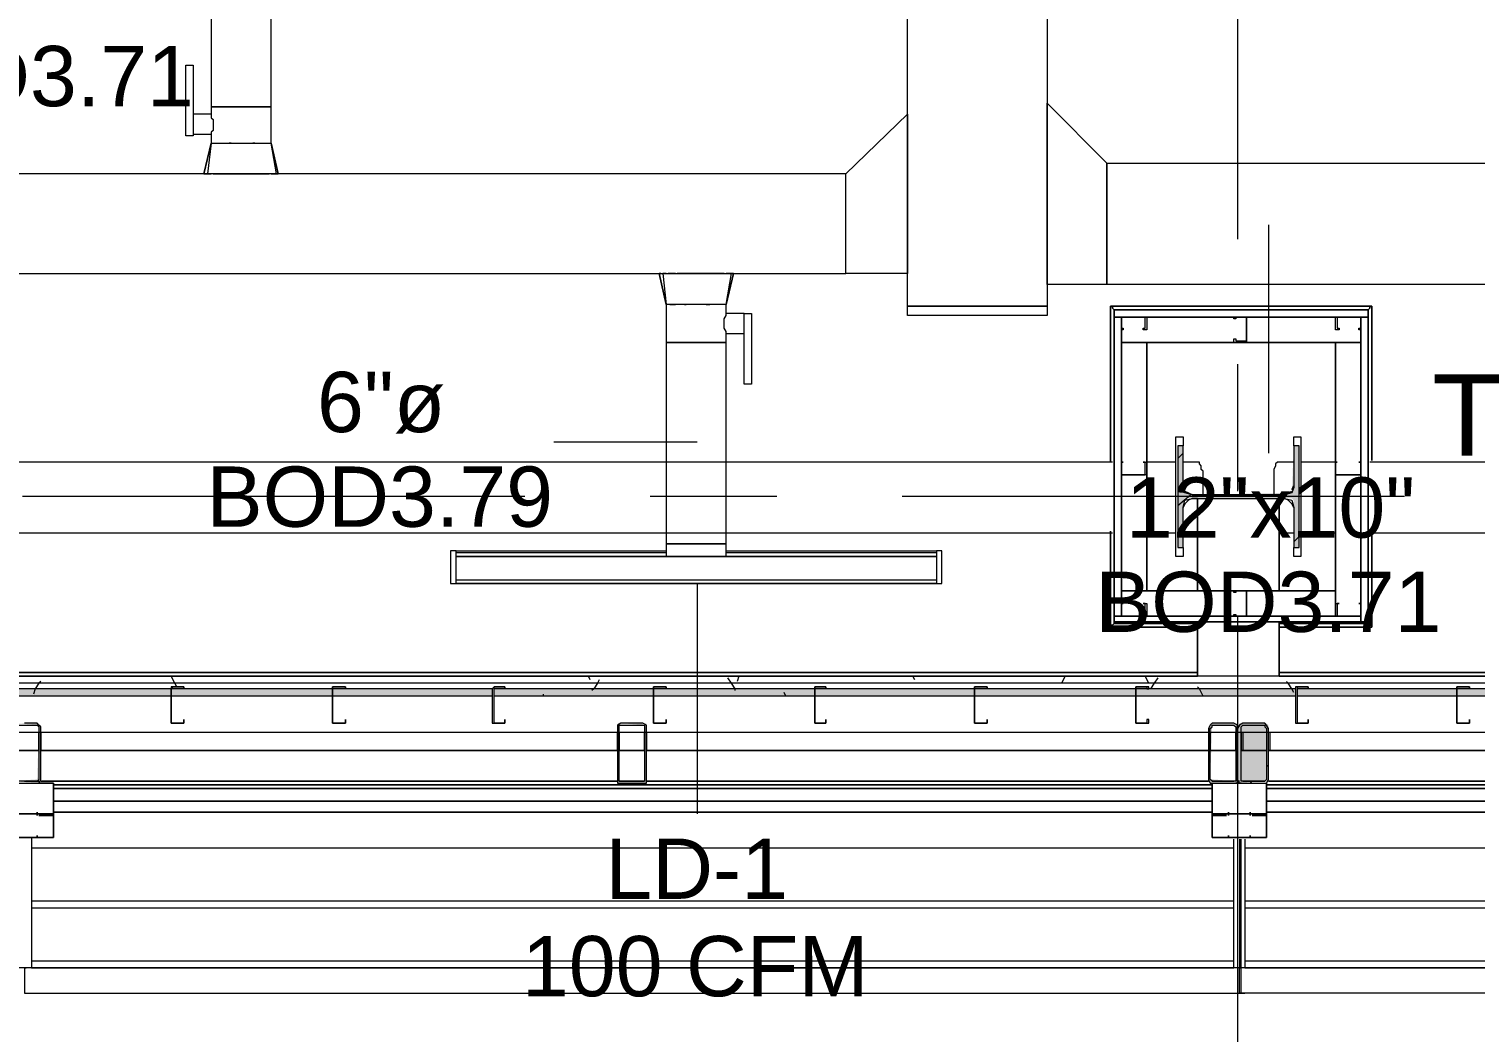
# Model space of a CAD drawing. Header units: metres. Extents: x 29 to 268, y -7 to 151.
# Drawn here: x 80.451 to 84.106, y 9.655 to 12.192 of the extents above; entities that cross this region are included whole.
import ezdxf

# ---------------------------------------------------------------- set-up
doc = ezdxf.new("R2010")
doc.units = ezdxf.units.M
doc.layers.add('HVAC - Ductos', color=5, linetype='Continuous', lineweight=50)
doc.layers.add('PDF2_Geometry', color=7, linetype='Continuous', true_color=0xaaaaaa)
doc.layers.add('PDF2_Solid Fills', color=7, linetype='Continuous', true_color=0xffffff)
doc.layers.add('PDF2_Text', color=7, linetype='Continuous')
doc.styles.add('PDF Helvetica', font='')
doc.styles.get('PDF Helvetica').set_extended_font_data('Helvetica')

msp = doc.modelspace()

# ---------------------------------------------------------------- hatches: boundary and pattern name
at = {"layer": 'PDF2_Solid Fills', "lineweight": 0, "transparency": 33554559}
for points in [[(83.3681, 11.0323), (83.3681, 11.1377), (83.3544, 11.1377), (83.3544, 10.881), (83.3681, 10.881), (83.3681, 10.9865), (83.3727, 11.0047), (83.6431, 11.0047), (83.6477, 11.0002), (83.6477, 10.881), (83.6615, 10.881), (83.6615, 11.1377), (83.6477, 11.1377), (83.6431, 11.0231), (83.6248, 11.0185), (83.3911, 11.0139), (83.3911, 11.0185), (83.3727, 11.0185), (83.3727, 11.0323)], [(83.4369, 10.2852), (83.5057, 10.2852), (83.5057, 10.4364), (83.4369, 10.4364), (83.4323, 10.4273), (83.4323, 10.2944), (83.4369, 10.2989), (83.4415, 10.4319), (83.5011, 10.4319), (83.5011, 10.2898), (83.4415, 10.2944), (83.4369, 10.2944)], [(83.5836, 10.4319), (83.579, 10.4364), (83.5103, 10.4364), (83.5057, 10.4273), (83.5057, 10.2944), (83.5103, 10.2944), (83.5103, 10.2852), (83.579, 10.2898)]]:
    msp.add_hatch(color=256, dxfattribs=at).paths.add_polyline_path(points)
h = msp.add_hatch(color=256, dxfattribs=at)
h.paths.add_polyline_path([(48.7362, 10.5052), (48.7362, 10.5235), (46.7241, 10.5235), (46.7241, 10.5052)])
h.paths.add_polyline_path([(93.204, 10.5052), (93.204, 10.5235), (91.3708, 10.5235), (91.3708, 10.5052)])
h.paths.add_polyline_path([(91.3662, 10.5052), (91.3662, 10.5235), (89.3403, 10.5235), (89.3403, 10.5052)])
h.paths.add_polyline_path([(89.3357, 10.5052), (89.3357, 10.5235), (88.529, 10.5235), (88.529, 10.5052)])
h.paths.add_polyline_path([(88.5245, 10.5052), (88.5245, 10.5235), (86.4986, 10.5235), (86.4986, 10.5052)])
h.paths.add_polyline_path([(86.494, 10.5052), (86.494, 10.5235), (84.4682, 10.5235), (84.4682, 10.5052)])
h.paths.add_polyline_path([(84.4636, 10.5052), (84.4636, 10.5235), (83.6569, 10.5235), (83.6569, 10.5052)])
h.paths.add_polyline_path([(83.6523, 10.5052), (83.6523, 10.5235), (81.6265, 10.5235), (81.6265, 10.5052)])
h.paths.add_polyline_path([(81.6219, 10.5052), (81.6219, 10.5235), (78.7847, 10.5235), (78.7847, 10.5052)])
h.paths.add_polyline_path([(78.7802, 10.5052), (78.7802, 10.5235), (76.7543, 10.5235), (76.7543, 10.5052)])
h.paths.add_polyline_path([(76.7497, 10.5052), (76.7497, 10.5235), (73.9126, 10.5235), (73.9126, 10.5052)])
h.paths.add_polyline_path([(73.9081, 10.5052), (73.9081, 10.5235), (71.8822, 10.5235), (71.8822, 10.5052)])
h.paths.add_polyline_path([(71.8776, 10.5052), (71.8776, 10.5235), (71.071, 10.5235), (71.071, 10.5052)])
h.paths.add_polyline_path([(71.0664, 10.5052), (71.0664, 10.5235), (69.0405, 10.5235), (69.0405, 10.5052)])
h.paths.add_polyline_path([(69.036, 10.5052), (69.036, 10.5235), (67.01, 10.5235), (67.01, 10.5052)])
h.paths.add_polyline_path([(67.0055, 10.5052), (67.0055, 10.5235), (66.1988, 10.5235), (66.1988, 10.5052)])
h.paths.add_polyline_path([(66.1942, 10.5052), (66.1942, 10.5235), (64.1684, 10.5235), (64.1684, 10.5052)])
h.paths.add_polyline_path([(64.1638, 10.5052), (64.1638, 10.5235), (62.1379, 10.5235), (62.1379, 10.5052)])
h.paths.add_polyline_path([(62.1334, 10.5052), (62.1334, 10.5235), (61.3267, 10.5235), (61.3267, 10.5052)])
h.paths.add_polyline_path([(61.3221, 10.5052), (61.3221, 10.5235), (59.2963, 10.5235), (59.2963, 10.5052)])
h.paths.add_polyline_path([(59.2917, 10.5052), (59.2917, 10.5235), (56.4546, 10.5235), (56.4546, 10.5052)])
h.paths.add_polyline_path([(56.45, 10.5052), (56.45, 10.5235), (54.4242, 10.5235), (54.4242, 10.5052)])
h.paths.add_polyline_path([(54.4196, 10.5052), (54.4196, 10.5235), (51.5824, 10.5235), (51.5824, 10.5052)])
h.paths.add_polyline_path([(51.5778, 10.5052), (51.5778, 10.5235), (49.552, 10.5235), (49.552, 10.5052)])
h.paths.add_polyline_path([(49.5474, 10.5052), (49.5474, 10.5235), (48.7408, 10.5235), (48.7408, 10.5052)])
h = msp.add_hatch(color=256, dxfattribs=at)
h.paths.add_polyline_path([(80.4761, 10.4319), (80.4761, 10.4364), (80.4119, 10.4364)])
h.paths.add_polyline_path([(80.4761, 10.2898), (80.4806, 10.4259), (80.4806, 10.4273), (80.4761, 10.4273), (80.4715, 10.2944), (80.4073, 10.2898), (80.4761, 10.2852)])
h.paths.add_polyline_path([(80.4073, 10.4273), (80.4027, 10.4273), (80.4027, 10.2944)])
h = msp.add_hatch(color=256, dxfattribs=at)
h.paths.add_polyline_path([(82.0069, 10.4364), (82.0115, 10.4319), (82.0115, 10.4364)])
h.paths.add_polyline_path([(81.9427, 10.4273), (81.9381, 10.4273), (81.9381, 10.2852), (82.0115, 10.2852), (82.0115, 10.4273), (82.0069, 10.4273), (82.0069, 10.2898), (81.9427, 10.2898)])
h.paths.add_polyline_path([(81.9427, 10.4319), (81.9427, 10.4364), (81.9381, 10.4364)])
h.paths.add_polyline_path([(82.0023, 10.4319), (82.0023, 10.4364), (81.9473, 10.4364)])

# ---------------------------------------------------------------- linework, layer by layer
at = {"layer": 'HVAC - Ductos', "lineweight": 0}
for points in [[(80.9115, 13.1452), (80.9115, 11.9948), (80.9115, 11.9765), (80.8656, 11.9765), (80.8656, 11.9719), (80.8656, 11.9673), (80.8656, 11.9627), (80.8656, 11.9581), (80.8656, 11.9489), (80.8656, 11.9444), (80.8656, 11.9352), (80.8656, 11.9306), (80.8656, 11.9261), (80.9115, 11.9261), (80.9115, 11.9031), (80.9023, 11.8252)], [(80.8977, 11.8252), (80.8931, 11.8252), (80.9115, 11.9031), (80.9161, 11.9031), (80.9207, 11.9031), (80.9344, 11.9031), (80.9481, 11.9031), (80.9665, 11.9031), (80.9894, 11.9031), (81.0077, 11.9031), (81.0261, 11.9031), (81.0398, 11.9031), (81.0535, 11.9031), (81.0581, 11.9031), (81.0627, 11.9031), (81.0627, 11.9948), (81.0535, 11.9948), (81.0398, 11.9948), (81.0261, 11.9948), (81.0077, 11.9948), (80.9894, 11.9948), (80.9665, 11.9948), (80.9481, 11.9948), (80.9344, 11.9948), (80.9207, 11.9948), (80.9161, 11.9948), (80.9115, 11.9948), (80.9161, 11.9948), (80.9207, 11.9948), (80.9344, 11.9948), (80.9481, 11.9948), (80.9665, 11.9948), (80.9894, 11.9948), (81.0077, 11.9948), (81.0261, 11.9948), (81.0398, 11.9948), (81.0535, 11.9948), (81.0627, 11.9948), (81.0627, 13.1452)], [(80.9115, 11.9765), (80.9115, 11.9719), (80.9115, 11.9673), (80.9161, 11.9627), (80.9161, 11.9535), (80.9161, 11.9444), (80.9161, 11.9352), (80.9115, 11.9306), (80.9115, 11.9261)], [(80.9115, 11.9031), (80.8931, 11.8252), (80.8977, 11.8252), (80.9023, 11.8252), (80.9115, 11.8252)], [(80.9161, 11.9031), (80.9161, 11.9031)], [(80.9344, 11.9031), (80.9344, 11.9031)], [(80.9527, 11.9031), (80.9573, 11.9031), (80.9619, 11.9031), (80.9573, 11.9031)], [(80.9848, 11.9031), (80.9894, 11.9031)], [(81.0398, 11.9031), (81.0398, 11.9031)], [(81.0535, 11.9031), (81.0581, 11.9031)], [(81.0811, 11.8252), (81.0627, 11.9031), (81.0811, 11.8252)], [(81.0627, 11.9031), (81.0627, 11.9031)], [(81.0765, 11.8252), (81.0627, 11.9031)], [(80.9161, 11.8252), (80.9344, 11.8252), (80.9389, 11.8252), (80.9435, 11.8252), (80.9527, 11.8252), (80.9665, 11.8252), (80.9711, 11.8252), (80.9757, 11.8252), (80.9985, 11.8252), (81.0031, 11.8252), (81.0077, 11.8252), (81.0215, 11.8252), (81.0307, 11.8252), (81.0353, 11.8252), (81.0398, 11.8252), (81.0581, 11.8252)], [(81.0627, 11.8252), (81.0719, 11.8252), (81.0765, 11.8252), (81.0811, 11.8252)], [(81.0811, 11.8252), (81.0811, 11.8252)], [(81.0811, 11.8252), (81.0811, 11.8252)], [(83.5836, 11.6969), (83.5836, 11.1194)], [(82.0481, 11.5731), (82.0435, 11.5731)], [(82.0435, 11.5731), (82.0619, 11.4952), (82.0435, 11.5731)], [(82.0435, 11.5731), (82.0435, 11.5731)], [(82.0619, 11.5731), (82.0527, 11.5731), (82.0619, 11.4952)], [(82.0573, 11.5731), (82.0573, 11.5731)], [(82.2315, 11.5731), (82.2131, 11.4952), (82.2085, 11.4952), (82.204, 11.4952), (82.1903, 11.4952), (82.1765, 11.4952), (82.1581, 11.4952), (82.1398, 11.4952), (82.1169, 11.4952), (82.0985, 11.4952), (82.0848, 11.4952), (82.0711, 11.4952), (82.0665, 11.4952), (82.0619, 11.4952), (82.0619, 11.3989), (82.0619, 10.8902), (82.0665, 10.8902), (82.0711, 10.8902), (82.0848, 10.8902), (82.0985, 10.8902), (82.1169, 10.8902), (82.1398, 10.8902), (82.1581, 10.8902), (82.1765, 10.8902), (82.1903, 10.8902), (82.204, 10.8902), (82.2085, 10.8902), (82.2131, 10.8902), (82.2131, 11.3989), (82.204, 11.3989), (82.1903, 11.3989), (82.1765, 11.3989), (82.1581, 11.3989), (82.1398, 11.3989), (82.1169, 11.3989), (82.0985, 11.3989), (82.0848, 11.3989), (82.0711, 11.3989), (82.0665, 11.3989), (82.0619, 11.3989), (82.0665, 11.3989), (82.0711, 11.3989), (82.0848, 11.3989), (82.0985, 11.3989), (82.1169, 11.3989), (82.1398, 11.3989), (82.1581, 11.3989), (82.1765, 11.3989), (82.1903, 11.3989), (82.204, 11.3989), (82.2131, 11.3989), (82.2131, 11.4219), (82.259, 11.4219), (82.259, 11.4265), (82.259, 11.431), (82.259, 11.4356), (82.259, 11.4402), (82.259, 11.4448), (82.259, 11.4539), (82.259, 11.4585), (82.259, 11.4631), (82.259, 11.4677), (82.259, 11.4723), (82.2131, 11.4723), (82.2131, 11.4952), (82.2269, 11.5731)], [(82.0757, 11.5731), (82.0848, 11.5731), (82.0665, 11.5731)], [(82.2085, 11.5731), (82.1903, 11.5731), (82.1857, 11.5731), (82.1811, 11.5731), (82.1719, 11.5731), (82.1581, 11.5731), (82.1535, 11.5731), (82.149, 11.5731), (82.1261, 11.5731), (82.1215, 11.5731), (82.1169, 11.5731), (82.1031, 11.5731), (82.094, 11.5731), (82.0894, 11.5731)], [(82.2131, 11.4952), (82.2315, 11.5731), (82.2269, 11.5731), (82.2223, 11.5731), (82.2131, 11.5731)], [(82.2315, 11.5731), (82.2315, 11.5731)], [(82.0665, 11.4952), (82.0665, 11.4952)], [(82.0665, 11.4952), (82.0665, 11.4952)], [(82.2131, 11.4219), (82.2131, 11.4265), (82.2085, 11.4356), (82.2085, 11.4402), (82.2085, 11.4493), (82.2085, 11.4585), (82.2131, 11.4677), (82.2131, 11.4723)], [(82.1398, 11.1469), (81.7777, 11.1469)], [(81.5303, 10.8489), (81.5303, 10.8673), (81.5303, 10.8719), (82.0619, 10.8719)], [(82.0619, 10.8673), (81.5303, 10.8673)], [(82.2131, 10.8902), (82.2131, 10.8902)], [(82.2131, 10.8719), (82.7449, 10.8719), (82.7449, 10.8673), (82.7449, 10.8489)], [(82.7449, 10.8673), (82.2131, 10.8673)], [(81.5303, 10.8398), (81.5303, 10.8444), (81.5303, 10.8489), (81.5303, 10.8535)], [(81.5303, 10.8489), (81.5303, 10.8489)], [(82.7449, 10.8535), (82.7449, 10.8489), (82.7449, 10.8444), (82.7449, 10.8398)], [(82.7449, 10.8489), (82.7449, 10.8489)], [(82.7449, 10.8169), (82.7449, 10.8123), (82.7449, 10.8077), (82.7449, 10.7894), (81.5303, 10.7894), (82.7449, 10.7894)], [(81.5303, 10.7894), (81.5303, 10.8077), (81.5303, 10.8123), (81.5303, 10.8169)], [(81.5303, 10.8031), (81.5303, 10.8077), (81.5303, 10.8123)], [(82.1398, 10.7894), (82.1398, 10.2073)], [(82.7449, 10.8123), (82.7449, 10.8077), (82.7449, 10.8031)]]:
    msp.add_lwpolyline(points, dxfattribs=at)
for points in [[(82.6715, 11.4906), (82.6715, 12.8106), (83.0244, 12.8106), (83.0244, 11.4906)], [(80.8473, 12.1002), (80.8656, 12.1002), (80.8656, 11.9215), (80.8473, 11.9215)], [(83.0244, 11.5456), (83.0244, 12.0039), (83.1757, 11.8527), (83.1757, 11.5456), (83.1757, 11.8527), (85.009, 11.8527), (85.009, 11.5456), (83.1757, 11.5456)], [(82.5156, 11.8252), (80.0635, 11.8252), (80.0635, 11.5731), (82.5156, 11.5731), (82.5156, 11.8252), (82.6715, 11.9765), (82.6715, 11.5731), (82.5156, 11.5731)], [(81.0215, 11.9031), (81.0169, 11.9031)], [(82.0711, 11.4952), (82.0848, 11.4952)], [(82.1077, 11.4952), (82.1123, 11.4952)], [(82.1627, 11.4952), (82.1673, 11.4952), (82.1719, 11.4952), (82.1673, 11.4952)], [(82.6715, 11.4906), (83.0244, 11.4906), (83.0244, 11.4677), (82.6715, 11.4677)], [(82.2773, 11.2935), (82.259, 11.2935), (82.259, 11.4723), (82.2773, 11.4723)], [(81.5165, 10.7894), (81.5303, 10.7894), (81.5303, 10.8719), (81.5165, 10.8719)], [(81.5303, 10.8581), (82.7449, 10.8581), (81.5303, 10.8581), (82.7449, 10.8581), (82.7449, 10.7985), (81.5303, 10.7985)], [(82.0619, 10.8581), (82.0665, 10.8581), (82.0711, 10.8581), (82.0848, 10.8581), (82.0985, 10.8581), (82.1169, 10.8581), (82.1398, 10.8581), (82.1581, 10.8581), (82.1765, 10.8581), (82.1903, 10.8581), (82.204, 10.8581), (82.2085, 10.8581), (82.2131, 10.8581), (82.2131, 10.8902), (82.204, 10.8902), (82.1903, 10.8902), (82.1765, 10.8902), (82.1581, 10.8902), (82.1398, 10.8902), (82.1169, 10.8902), (82.0985, 10.8902), (82.0848, 10.8902), (82.0711, 10.8902), (82.0665, 10.8902), (82.0619, 10.8902)], [(82.7586, 10.7894), (82.7586, 10.8719), (82.7449, 10.8719), (82.7449, 10.7894)]]:
    msp.add_lwpolyline(points, close=True, dxfattribs=at)
at = {"layer": 'PDF2_Geometry', "lineweight": 0}
for points in [[(83.5057, 12.9298), (83.5057, 11.6602)], [(83.4049, 10.6886), (83.194, 10.6886), (83.194, 11.4815), (83.194, 11.3989), (83.194, 10.771), (83.194, 10.6931), (83.194, 11.4815), (83.1894, 11.486), (83.1894, 11.4906), (83.1848, 11.4906), (83.1894, 11.4906), (83.1894, 11.486), (83.194, 11.4815), (83.194, 10.6931)], [(83.4049, 10.6886), (83.194, 10.6886), (83.1894, 10.684), (83.1848, 10.684), (83.1848, 10.6794), (83.1848, 10.684), (83.1894, 10.684), (83.194, 10.6886), (83.1894, 10.684), (83.1848, 10.684), (83.1848, 10.6794), (83.4049, 10.6794), (83.1848, 10.6794), (83.1848, 10.9223), (83.1848, 10.6794), (83.1848, 10.9223), (83.1848, 10.6794), (83.4049, 10.6794), (83.1848, 10.6794), (83.1848, 10.684), (83.1894, 10.684), (83.194, 10.6886), (83.194, 11.4815), (83.8357, 11.4815), (83.194, 11.4815), (83.194, 11.4631), (83.8357, 11.4631), (83.8357, 11.4815)], [(83.2123, 11.4631), (83.2123, 11.3989), (83.2765, 11.3989), (83.7531, 11.3989), (83.8173, 11.3989), (83.8173, 11.4631), (83.8173, 10.6931), (83.8173, 10.7069), (83.194, 10.7069), (83.194, 10.6931), (83.8173, 10.6931), (83.8357, 10.6931), (83.8357, 11.3989), (83.8357, 11.4815), (83.8403, 11.486), (83.8403, 11.4906), (83.8449, 11.4906), (83.8449, 11.101), (83.8449, 11.4906), (83.8403, 11.4906), (83.8403, 11.486), (83.8357, 11.4815), (83.8357, 10.6931), (83.7531, 10.6931), (83.194, 10.6931), (83.4049, 10.6931), (83.194, 10.6931)], [(83.194, 11.4815), (83.8357, 11.4815), (83.194, 11.4815)], [(83.8357, 11.4815), (83.194, 11.4815)], [(83.194, 11.4815), (83.8357, 11.4815)], [(83.194, 10.6886), (83.194, 11.4815), (83.194, 10.6886)], [(83.194, 10.6886), (83.194, 11.4815), (83.194, 10.6886)], [(83.194, 11.4815), (83.194, 10.6931), (83.194, 11.4815)], [(83.194, 11.4815), (83.8357, 11.4815), (83.194, 11.4815)], [(83.194, 11.4815), (83.194, 11.4815)], [(83.8357, 11.4815), (83.194, 11.4815), (83.8357, 11.4815)], [(83.8357, 11.4815), (83.8357, 10.6886), (83.8403, 10.684), (83.8449, 10.684), (83.8449, 10.6794), (83.8449, 10.684), (83.8403, 10.684), (83.8357, 10.6886), (83.8403, 10.684), (83.8449, 10.684), (83.8449, 10.6794), (83.8449, 10.9177), (83.8449, 10.6794), (83.6111, 10.6794), (83.8449, 10.6794), (83.6111, 10.6794), (83.8449, 10.6794), (83.8449, 10.9177), (83.8449, 10.6794), (83.8449, 10.684), (83.8403, 10.684), (83.8357, 10.6886), (83.6111, 10.6886), (83.8357, 10.6886), (83.6111, 10.6886), (83.8357, 10.6886), (83.6111, 10.6886), (83.8357, 10.6886), (83.8357, 11.4815), (83.8357, 10.6931), (83.8357, 11.4631), (83.8173, 11.4631), (83.2123, 11.4631)], [(83.8357, 11.4815), (83.8357, 10.6886), (83.8357, 11.4815)], [(83.8357, 11.4815), (83.8357, 10.6886), (83.8357, 11.4815)], [(83.8357, 11.4815), (83.8357, 11.4815)], [(83.8357, 10.6931), (83.8357, 11.4815), (83.8357, 10.6931)], [(83.2123, 11.4631), (83.2123, 11.4631)], [(83.2123, 11.4631), (83.2123, 11.4631)], [(83.2719, 11.4631), (83.2719, 11.4631)], [(83.5286, 11.4631), (83.5286, 11.4631)], [(83.5286, 11.4631), (83.5286, 11.4631)], [(83.7577, 11.4631), (83.7577, 11.4631)], [(83.8173, 11.4631), (83.8173, 11.4631)], [(83.8173, 11.4631), (83.8173, 11.4631)], [(83.5286, 11.4035), (83.5286, 11.4035)], [(83.5057, 11.344), (83.5057, 11.0231)], [(83.3681, 10.881), (83.3681, 10.8581), (83.3498, 10.8581), (83.3498, 11.1606), (83.3681, 11.1606), (83.3681, 11.1377)], [(83.6477, 11.1377), (83.6477, 11.1606), (83.6661, 11.1606), (83.6661, 10.8581), (83.6477, 10.8581), (83.6477, 10.881)], [(83.3544, 11.1056), (83.3681, 11.1194)], [(83.1894, 11.0965), (79.4952, 11.0965)], [(83.2169, 11.0965), (83.2169, 11.0965)], [(83.3498, 11.0965), (83.2765, 11.0965), (83.2765, 11.0644), (83.2719, 11.0644), (83.2719, 11.0965), (83.2673, 11.0965), (83.2765, 11.0965)], [(83.2673, 11.0965), (83.2673, 11.0965)], [(83.4186, 11.0139), (83.4186, 11.0735), (83.414, 11.0781), (83.414, 11.0873), (83.4094, 11.0919), (83.4094, 11.0965), (83.4049, 11.0965), (83.4003, 11.0965), (83.3681, 11.0965)], [(83.6477, 11.0965), (83.6156, 11.0965), (83.6111, 11.0965), (83.6065, 11.0965), (83.6019, 11.0919), (83.6019, 11.0873), (83.5973, 11.0781), (83.5973, 11.0735), (83.5973, 11.0139)], [(83.7531, 11.0965), (83.7577, 11.0965), (83.7531, 11.0965), (83.7531, 11.0644), (83.8127, 11.0644), (83.8173, 11.0644), (83.8173, 11.0965), (83.8127, 11.0965), (83.8173, 11.0965), (83.8173, 11.0644), (83.8127, 11.0644), (83.7531, 11.0644), (83.7531, 11.0965), (83.6661, 11.0965)], [(83.7577, 11.0965), (83.7577, 11.0965)], [(83.8127, 11.0965), (83.8127, 11.0965)], [(87.5436, 11.0965), (83.8403, 11.0965)], [(83.2123, 11.0644), (83.2123, 11.0644)], [(83.2123, 11.0644), (83.2123, 11.0644)], [(83.2719, 11.0644), (83.2719, 11.0644)], [(83.7531, 11.0644), (83.7531, 11.0644)], [(83.7531, 11.0644), (83.7531, 11.0644)], [(81.7044, 11.0093), (80.4348, 11.0093)], [(82.3415, 11.0093), (82.0207, 11.0093)], [(83.9273, 11.0093), (82.6577, 11.0093)], [(83.3544, 10.9865), (83.3865, 11.0139)], [(83.3681, 11.0369), (83.3727, 11.0277)], [(83.4049, 11.0047), (83.4049, 10.771), (83.4049, 11.0047), (83.3911, 11.0047), (83.3819, 11.0002), (83.3727, 10.991), (83.3681, 10.9819)], [(83.3727, 11.0231), (83.3819, 11.0185), (83.3911, 11.0139), (83.6248, 11.0139), (83.634, 11.0185), (83.6431, 11.0231)], [(83.6477, 10.9819), (83.6431, 10.991), (83.634, 11.0002), (83.6248, 11.0047), (83.6111, 11.0047)], [(83.6111, 10.771), (83.6111, 11.0047), (83.6111, 10.771)], [(83.6431, 11.0277), (83.6477, 11.0369)], [(79.4952, 10.9177), (83.1894, 10.9177)], [(83.2765, 10.9177), (83.3498, 10.9177)], [(83.3681, 10.9177), (83.4003, 10.9177), (83.4049, 10.9223)], [(83.6111, 10.9223), (83.6156, 10.9177), (83.6477, 10.9177)], [(83.6477, 10.8948), (83.6615, 10.9085)], [(83.6661, 10.9177), (83.7531, 10.9177)], [(83.8403, 10.9177), (87.5436, 10.9177)], [(83.5286, 10.771), (83.5286, 10.771)], [(83.5286, 10.771), (83.5286, 10.771)], [(83.2169, 10.7389), (83.2169, 10.7389)], [(83.2673, 10.7389), (83.2673, 10.7389)], [(83.7623, 10.7389), (83.7623, 10.7389)], [(83.8127, 10.7389), (83.8127, 10.7389)], [(83.194, 10.6931), (83.194, 10.6931)], [(83.194, 10.6931), (83.8357, 10.6931), (83.194, 10.6931)], [(83.4049, 10.6886), (83.194, 10.6886), (83.4049, 10.6886)], [(83.4049, 10.6886), (83.194, 10.6886), (83.4049, 10.6886)], [(83.5057, 10.7069), (83.5057, 9.176)], [(83.8357, 10.6931), (83.8357, 10.6931)], [(93.204, 10.5556), (46.7241, 10.5556), (46.7241, 10.5281), (46.7241, 10.4364), (46.7241, 10.4136), (93.204, 10.4136)], [(93.204, 10.5373), (46.7241, 10.5373)], [(74.4077, 10.5556), (83.4049, 10.5556)], [(83.4049, 10.5556), (74.4077, 10.5556)], [(74.4077, 10.5556), (83.4049, 10.5556)], [(83.4049, 10.5556), (74.4077, 10.5556)], [(74.4077, 10.5556), (83.4049, 10.5556)], [(74.4077, 10.5556), (83.4049, 10.5556)], [(74.4077, 10.5556), (83.4049, 10.5556)], [(83.4049, 10.5556), (74.4077, 10.5556)], [(74.4077, 10.5556), (83.4049, 10.5556)], [(83.4049, 10.5556), (74.4077, 10.5556)], [(83.6111, 10.5556), (92.6081, 10.5556)], [(92.6081, 10.5556), (83.6111, 10.5556)], [(83.6111, 10.5556), (92.6081, 10.5556)], [(92.6081, 10.5556), (83.6111, 10.5556)], [(83.6111, 10.5556), (92.6081, 10.5556)], [(83.6111, 10.5556), (92.6081, 10.5556)], [(83.6111, 10.5556), (92.6081, 10.5556)], [(92.6081, 10.5556), (83.6111, 10.5556)], [(83.6111, 10.5556), (92.6081, 10.5556)], [(92.6081, 10.5556), (83.6111, 10.5556)], [(81.6219, 10.5235), (81.2185, 10.5235), (80.8107, 10.5235), (80.4073, 10.5235), (79.9994, 10.5235), (79.5961, 10.5235), (79.1881, 10.5235), (78.7847, 10.5235)], [(81.6219, 10.5052), (81.2185, 10.5052), (80.8107, 10.5052), (80.4073, 10.5052), (79.9994, 10.5052), (79.5961, 10.5052), (79.1881, 10.5052), (78.7847, 10.5052)], [(83.6523, 10.5235), (83.249, 10.5235), (82.8411, 10.5235), (82.4377, 10.5235), (82.0298, 10.5235), (81.6265, 10.5235)], [(83.6523, 10.5052), (83.249, 10.5052), (82.8411, 10.5052), (82.4377, 10.5052), (82.0298, 10.5052), (81.6265, 10.5052)], [(84.4636, 10.5235), (84.0603, 10.5235), (83.6569, 10.5235)], [(86.494, 10.5052), (86.0906, 10.5052), (85.6828, 10.5052), (85.2794, 10.5052), (84.8715, 10.5052), (84.4682, 10.5052), (84.0603, 10.5052), (83.6569, 10.5052)], [(80.4119, 10.4364), (80.4073, 10.4319), (80.4027, 10.4273), (80.4027, 10.2944), (80.4073, 10.2852), (80.4119, 10.2852), (80.4715, 10.2852), (80.4761, 10.2852), (80.4807, 10.2944), (80.4807, 10.4273), (80.4761, 10.4319), (80.4715, 10.4364), (80.4394, 10.4364)], [(80.4761, 10.3677), (80.4761, 10.4136)], [(80.4807, 10.4136), (80.4807, 10.3677)], [(81.9381, 10.3677), (81.9381, 10.4136)], [(81.9427, 10.4136), (81.9427, 10.3677)], [(82.0069, 10.3677), (82.0069, 10.4136)], [(82.0115, 10.4136), (82.0115, 10.3677)], [(83.4323, 10.4136), (83.4323, 10.3677)], [(83.4369, 10.4136), (83.4369, 10.3677)], [(83.5011, 10.3677), (83.5011, 10.4136)], [(83.5148, 10.4136), (83.5148, 10.3677)], [(83.5194, 10.4136), (83.5194, 10.3677)], [(83.5836, 10.3677), (83.5836, 10.4136)], [(83.5882, 10.3677), (83.5882, 10.4136)], [(83.579, 10.3264), (83.5836, 10.331)], [(80.4165, 10.1477), (80.4715, 10.1477), (80.4761, 10.1477), (80.4715, 10.1477), (80.5127, 10.1477), (80.5127, 10.1523), (80.5127, 10.2027), (80.5127, 10.2073), (80.5127, 10.2119), (80.5127, 10.2806), (80.5127, 10.2852), (80.4761, 10.2852), (80.5127, 10.2852), (80.5127, 10.2806), (80.5127, 10.2119), (80.5127, 10.2073), (80.5127, 10.2027), (80.5127, 10.1523), (80.5127, 10.1477), (80.4715, 10.1477), (80.4761, 10.1477), (80.4715, 10.1477), (80.4165, 10.1477)], [(83.5011, 10.2852), (83.5148, 10.2852), (83.5011, 10.2852)], [(83.5011, 10.2852), (83.5148, 10.2852), (83.5011, 10.2852)], [(83.5377, 10.2852), (83.5423, 10.2898)], [(80.4715, 10.2027), (80.4715, 10.2073), (80.4715, 10.2119)], [(80.4715, 10.2027), (80.4715, 10.2073), (80.4715, 10.2119)], [(80.4715, 10.2027), (80.4715, 10.2073), (80.4715, 10.2119)], [(80.4715, 10.2027), (80.4715, 10.2073), (80.4715, 10.2119)], [(80.5127, 10.2027), (80.5127, 10.2027)], [(80.5127, 10.2027), (80.5127, 10.2027)], [(81.9335, 10.2119), (82.0115, 10.2119)], [(83.4415, 10.2027), (83.4415, 10.2027)], [(83.4415, 10.2027), (83.4415, 10.2027)], [(83.4827, 10.2027), (83.4827, 10.2073), (83.4827, 10.2119)], [(83.4827, 10.2119), (83.4827, 10.2073), (83.4827, 10.2027)], [(83.4827, 10.2119), (83.4827, 10.2073), (83.4827, 10.2027)], [(83.5377, 10.2027), (83.5377, 10.2073), (83.5377, 10.2119)], [(83.5377, 10.2027), (83.5377, 10.2073), (83.5377, 10.2119)], [(83.5377, 10.2027), (83.5377, 10.2073), (83.5377, 10.2119)], [(83.579, 10.2027), (83.579, 10.2027)], [(83.579, 10.2027), (83.579, 10.2027)], [(80.4165, 10.1477), (80.4715, 10.1477), (80.4623, 10.1477), (80.4715, 10.1477), (80.4577, 10.1477), (80.4439, 10.1477), (80.4577, 10.1477), (80.4715, 10.1477), (80.4623, 10.1477), (80.4715, 10.1477), (80.4165, 10.1477)], [(80.4439, 9.8177), (80.4394, 9.8177), (80.4394, 9.7993), (80.4394, 9.7856), (80.4394, 9.7719), (80.4394, 9.7627), (80.4394, 9.7535), (83.5148, 9.7535), (83.5148, 9.7627), (83.5148, 9.7719), (83.5148, 9.7856), (83.5148, 9.7993), (83.5148, 9.8177), (83.5148, 10.1431)], [(80.4577, 10.1477), (80.4577, 9.8177), (83.4965, 9.8177), (83.4965, 10.1431)], [(83.4827, 10.1523), (83.4827, 10.1477)], [(83.4827, 10.1523), (83.4827, 10.1477)], [(83.4919, 10.1477), (83.4827, 10.1477), (83.4919, 10.1477)], [(83.4919, 10.1477), (83.4827, 10.1477), (83.4919, 10.1477)], [(83.4965, 10.1477), (83.4965, 10.1477)], [(83.4965, 10.1477), (83.4965, 10.1477)], [(83.5103, 10.1431), (83.5103, 9.8177)], [(83.524, 10.1431), (83.524, 9.8177), (86.5674, 9.8177), (86.5674, 10.1477)], [(83.4965, 10.1202), (80.4577, 10.1202)], [(86.5674, 10.1202), (83.524, 10.1202)], [(80.4577, 9.9873), (83.4965, 9.9873)], [(83.524, 9.9873), (86.5674, 9.9873)], [(83.4965, 9.969), (80.4577, 9.969)], [(86.5674, 9.969), (83.524, 9.969)], [(80.4577, 9.836), (83.4965, 9.836)], [(83.524, 9.836), (86.5674, 9.836)], [(86.5811, 9.8177), (83.5103, 9.8177), (83.5148, 9.8177), (80.4394, 9.8177), (80.4439, 9.8177), (77.3731, 9.8177), (77.3777, 9.8177), (74.3068, 9.8177), (74.3114, 9.8177), (71.2405, 9.8177), (71.2451, 9.8177), (68.1743, 9.8177), (68.1788, 9.8177), (65.108, 9.8177), (65.1126, 9.8177), (62.0417, 9.8177), (62.0463, 9.8177), (58.9755, 9.8177), (58.98, 9.8177), (55.9091, 9.8177)], [(86.5811, 9.7535), (83.5103, 9.7535), (83.5103, 9.7627), (83.5103, 9.7719), (83.5103, 9.7856), (83.5103, 9.7993), (83.5103, 9.8177), (83.5148, 9.8177)], [(80.4439, 9.7535), (80.4577, 9.7535)], [(80.4577, 9.7535), (80.4577, 9.7535)], [(83.4965, 9.7535), (83.5103, 9.7535)], [(83.4965, 9.7535), (83.4965, 9.7535)], [(83.5103, 9.7535), (83.5103, 9.7535)], [(83.5148, 9.7535), (83.524, 9.7535)], [(83.5148, 9.7535), (83.5148, 9.7535)], [(83.524, 9.7535), (83.524, 9.7535)]]:
    msp.add_lwpolyline(points, dxfattribs=at)
for points in [[(83.194, 11.4815), (83.8357, 11.4815), (83.8403, 11.486), (83.8403, 11.4906), (83.8449, 11.4906), (83.1848, 11.4906), (83.1894, 11.4906), (83.1894, 11.486)], [(83.1848, 11.4906), (83.8449, 11.4906), (83.8449, 11.101), (83.8449, 11.4906), (83.1848, 11.4906), (83.1848, 11.0965), (83.1848, 11.4906), (83.1848, 11.0965)], [(83.1848, 11.4906), (83.8449, 11.4906), (83.8403, 11.4906), (83.8403, 11.486), (83.8357, 11.4815), (83.194, 11.4815), (83.1894, 11.486), (83.1894, 11.4906)], [(83.2123, 11.4631), (83.194, 11.4631), (83.194, 10.7069), (83.2123, 10.7069)], [(83.2673, 11.431), (83.2673, 11.4356), (83.2719, 11.4356), (83.2719, 11.4631), (83.2123, 11.4631), (83.2123, 11.4356), (83.2169, 11.4356), (83.2169, 11.431), (83.2123, 11.431), (83.2123, 11.4631), (83.2719, 11.4631), (83.2765, 11.4631), (83.2765, 11.431)], [(83.4965, 11.4081), (83.5011, 11.4081), (83.5011, 11.4035), (83.5286, 11.4035), (83.5286, 11.4631), (83.5011, 11.4631), (83.5011, 11.4585), (83.4965, 11.4585), (83.4965, 11.4631), (83.5286, 11.4631), (83.5286, 11.4035), (83.5286, 11.3989), (83.4965, 11.3989)], [(83.8127, 11.431), (83.8127, 11.4356), (83.8173, 11.4356), (83.8173, 11.4631), (83.7577, 11.4631), (83.7577, 11.4356), (83.7623, 11.4356), (83.7623, 11.431), (83.7531, 11.431), (83.7531, 11.4631), (83.7577, 11.4631), (83.8173, 11.4631), (83.8173, 11.431)], [(83.7531, 10.7069), (83.7531, 10.771), (83.2765, 10.771), (83.7531, 10.771), (83.7531, 10.7069), (83.8173, 10.7069), (83.8173, 11.3989), (83.7531, 11.3989), (83.7531, 10.771), (83.7531, 11.3989), (83.2765, 11.3989), (83.2765, 10.771), (83.2123, 10.771), (83.2765, 10.771), (83.2765, 11.3989), (83.2123, 11.3989), (83.2123, 10.771), (83.2123, 10.7069)], [(83.6477, 10.881), (83.6615, 10.881), (83.6615, 11.1377), (83.6477, 11.1377), (83.6477, 11.0323), (83.6431, 11.0185), (83.6248, 11.0139), (83.3911, 11.0139), (83.3727, 11.0185), (83.3681, 11.0323), (83.3681, 11.1377), (83.3544, 11.1377), (83.3544, 10.881), (83.3681, 10.881), (83.3681, 10.9819), (83.3727, 11.0002), (83.3911, 11.0047), (83.6248, 11.0047), (83.6431, 11.0002), (83.6477, 10.9819)], [(83.2123, 11.0644), (83.2719, 11.0644), (83.2123, 11.0644), (83.2123, 11.0965)], [(83.2169, 11.0965), (83.2123, 11.0965)], [(83.4965, 10.7115), (83.5011, 10.7115), (83.5011, 10.7069), (83.5286, 10.7069), (83.5286, 10.7115), (83.5286, 10.771), (83.5011, 10.771), (83.5011, 10.7665), (83.4965, 10.7665), (83.4965, 10.771), (83.5286, 10.771), (83.5286, 10.7115), (83.5286, 10.7069), (83.4965, 10.7069)], [(83.2123, 10.7115), (83.2123, 10.7069), (83.2719, 10.7069), (83.2719, 10.7115), (83.2719, 10.7389), (83.2673, 10.7389), (83.2765, 10.7389), (83.2765, 10.7115), (83.2765, 10.7069), (83.2719, 10.7069), (83.2123, 10.7069), (83.2123, 10.7115), (83.2123, 10.7389)], [(83.2169, 10.7389), (83.2123, 10.7389)], [(83.7623, 10.7389), (83.7577, 10.7389), (83.7577, 10.7115), (83.7577, 10.7069), (83.8173, 10.7069), (83.8173, 10.7115), (83.8173, 10.7389), (83.8127, 10.7389), (83.8173, 10.7389), (83.8173, 10.7115), (83.8173, 10.7069), (83.7577, 10.7069), (83.7531, 10.7069), (83.7531, 10.7115), (83.7531, 10.7389)], [(83.4049, 10.5556), (83.4049, 10.6931)], [(83.6111, 10.5556), (83.6111, 10.6931)], [(83.8357, 10.6931), (83.6111, 10.6931)], [(74.4077, 10.5648), (83.4049, 10.5648)], [(74.4077, 10.5648), (83.4049, 10.5648)], [(83.6111, 10.5648), (92.6081, 10.5648)], [(83.6111, 10.5648), (92.6081, 10.5648)], [(80.8427, 10.5281), (80.8152, 10.5281), (80.8107, 10.5281), (80.8107, 10.5235), (80.8107, 10.4364), (80.8152, 10.4364), (80.8427, 10.4364), (80.8427, 10.4456), (80.8427, 10.4364), (80.8152, 10.4364), (80.8107, 10.4364), (80.8107, 10.5235), (80.8152, 10.5281), (80.8427, 10.5281), (80.8427, 10.5235)], [(81.2507, 10.5281), (81.2185, 10.5281), (81.2185, 10.5235), (81.2185, 10.4364), (81.2507, 10.4364), (81.2507, 10.4456), (81.2507, 10.4364), (81.2185, 10.4364), (81.2185, 10.5235), (81.2185, 10.5281), (81.2507, 10.5281), (81.2507, 10.5235)], [(81.654, 10.5281), (81.6265, 10.5281), (81.6219, 10.5235), (81.6219, 10.4364), (81.6265, 10.4364), (81.654, 10.4364), (81.654, 10.4456), (81.654, 10.4364), (81.6265, 10.4364), (81.6265, 10.5235), (81.6265, 10.5281), (81.654, 10.5281), (81.654, 10.5235)], [(82.0619, 10.5281), (82.0298, 10.5281), (82.0298, 10.5235), (82.0298, 10.4364), (82.0619, 10.4364), (82.0619, 10.4456), (82.0619, 10.4364), (82.0298, 10.4364), (82.0298, 10.5235), (82.0298, 10.5281), (82.0619, 10.5281), (82.0619, 10.5235)], [(82.4653, 10.5281), (82.4377, 10.5281), (82.4377, 10.5235), (82.4377, 10.4364), (82.4653, 10.4364), (82.4653, 10.4456), (82.4653, 10.4364), (82.4377, 10.4364), (82.4377, 10.5235), (82.4377, 10.5281), (82.4653, 10.5281), (82.4653, 10.5235)], [(82.8731, 10.5281), (82.8457, 10.5281), (82.8411, 10.5281), (82.8411, 10.5235), (82.8411, 10.4364), (82.8457, 10.4364), (82.8731, 10.4364), (82.8731, 10.4456), (82.8731, 10.4364), (82.8457, 10.4364), (82.8411, 10.4364), (82.8411, 10.5235), (82.8411, 10.5281), (82.8457, 10.5281), (82.8731, 10.5281), (82.8731, 10.5235)], [(83.2811, 10.5281), (83.249, 10.5281), (83.249, 10.5235), (83.249, 10.4364), (83.2811, 10.4364), (83.2811, 10.4456), (83.2765, 10.4456), (83.2765, 10.4364), (83.249, 10.4364), (83.249, 10.5235), (83.249, 10.5281), (83.2765, 10.5281), (83.2765, 10.5235), (83.2811, 10.5235)], [(83.6844, 10.5281), (83.6569, 10.5281), (83.6523, 10.5281), (83.6523, 10.5235), (83.6523, 10.4364), (83.6569, 10.4364), (83.6844, 10.4364), (83.6844, 10.4456), (83.6844, 10.4364), (83.6569, 10.4364), (83.6569, 10.5235), (83.6569, 10.5281), (83.6844, 10.5281), (83.6844, 10.5235)], [(84.0923, 10.5281), (84.0603, 10.5281), (84.0603, 10.5235), (84.0603, 10.4364), (84.0923, 10.4364), (84.0923, 10.4456), (84.0923, 10.4364), (84.0603, 10.4364), (84.0603, 10.5235), (84.0603, 10.5281), (84.0923, 10.5281), (84.0923, 10.5235)], [(80.4715, 10.2898), (80.4119, 10.2898), (80.4073, 10.2898), (80.4073, 10.2944), (80.4073, 10.4273), (80.4073, 10.4319), (80.4119, 10.4319), (80.4715, 10.4319), (80.4761, 10.4273), (80.4761, 10.2944)], [(81.9381, 10.2944), (81.9381, 10.2852), (81.9473, 10.2852), (82.0023, 10.2852), (82.0115, 10.2852), (82.0115, 10.2944), (82.0115, 10.4273), (82.0115, 10.4319), (82.0023, 10.4364), (81.9473, 10.4364), (81.9381, 10.4319), (81.9381, 10.4273)], [(82.0023, 10.2898), (81.9473, 10.2898), (81.9427, 10.2898), (81.9427, 10.2944), (81.9427, 10.4273), (81.9427, 10.4319), (81.9473, 10.4319), (82.0023, 10.4319), (82.0069, 10.4319), (82.0069, 10.4273), (82.0069, 10.2944), (82.0069, 10.2898)], [(83.4965, 10.4364), (83.4415, 10.4364), (83.4369, 10.4319), (83.4323, 10.4227), (83.4323, 10.2944), (83.4369, 10.2852), (83.4415, 10.2852), (83.4965, 10.2852), (83.5057, 10.2852), (83.5057, 10.2944), (83.5057, 10.4227), (83.5057, 10.4319)], [(83.4369, 10.4227), (83.4415, 10.4273), (83.4415, 10.4319), (83.4965, 10.4319), (83.5011, 10.4273), (83.5011, 10.4227), (83.5011, 10.2944), (83.5011, 10.2898), (83.4965, 10.2898), (83.4415, 10.2898), (83.4369, 10.2944)], [(83.5745, 10.4364), (83.5194, 10.4364), (83.5103, 10.4319), (83.5057, 10.4227), (83.5057, 10.2944), (83.5103, 10.2852), (83.5194, 10.2852), (83.5745, 10.2852), (83.579, 10.2852), (83.5836, 10.2944), (83.5836, 10.4227), (83.579, 10.4319)], [(83.5745, 10.4319), (83.5745, 10.4273), (83.579, 10.4227), (83.579, 10.2944), (83.5745, 10.2898), (83.5194, 10.2898), (83.5148, 10.2898), (83.5148, 10.2944), (83.5148, 10.4227), (83.5148, 10.4273), (83.5194, 10.4319)], [(80.4394, 10.3677), (80.4761, 10.3677), (80.4394, 10.3677), (80.4073, 10.3677)], [(80.4807, 10.3677), (81.9381, 10.3677)], [(81.9427, 10.3677), (81.9748, 10.3677)], [(81.9748, 10.3677), (82.0069, 10.3677)], [(82.0115, 10.3677), (83.4323, 10.3677)], [(83.4369, 10.3677), (83.5011, 10.3677)], [(83.579, 10.3677), (83.5148, 10.3677)], [(85.0044, 10.3677), (83.5836, 10.3677)], [(80.4761, 10.2898), (80.4394, 10.2898)], [(81.9381, 10.2898), (80.4807, 10.2898)], [(81.9748, 10.2806), (80.5127, 10.2806)], [(81.9748, 10.2714), (80.5127, 10.2714)], [(81.9748, 10.2898), (81.9427, 10.2898)], [(82.0069, 10.2898), (81.9748, 10.2898)], [(83.4415, 10.2806), (81.9748, 10.2806)], [(83.4415, 10.2714), (81.9748, 10.2714)], [(83.4323, 10.2898), (82.0115, 10.2898)], [(83.4965, 10.2898), (83.4415, 10.2898)], [(83.4827, 10.1477), (83.4965, 10.1477), (83.5057, 10.1477), (83.4965, 10.1477), (83.4827, 10.1477), (83.4827, 10.1523), (83.4827, 10.1477), (83.4781, 10.1477), (83.4827, 10.1477), (83.5377, 10.1477), (83.5423, 10.1477), (83.5377, 10.1477), (83.5377, 10.1523), (83.5377, 10.1477), (83.5423, 10.1477), (83.5377, 10.1477), (83.4827, 10.1477), (83.4781, 10.1477), (83.4827, 10.1477), (83.4415, 10.1477), (83.4415, 10.1523), (83.4415, 10.2027), (83.4415, 10.2073), (83.4415, 10.2119), (83.4415, 10.2806), (83.4415, 10.2852), (83.4415, 10.2806), (83.4415, 10.2119), (83.4415, 10.2073), (83.4415, 10.2027), (83.4415, 10.1523), (83.4415, 10.1477), (83.4827, 10.1477), (83.5377, 10.1477), (83.5286, 10.1477), (83.5377, 10.1477), (83.524, 10.1477), (83.5103, 10.1477), (83.5148, 10.1477), (83.5103, 10.1477), (83.524, 10.1477), (83.5377, 10.1477), (83.5286, 10.1477), (83.5377, 10.1477)], [(83.5011, 10.2852), (83.5148, 10.2852)], [(83.5103, 10.2898), (83.5057, 10.2898)], [(83.5745, 10.2898), (83.5194, 10.2898)], [(83.579, 10.1477), (83.5377, 10.1477), (83.579, 10.1477), (83.579, 10.1523), (83.579, 10.2027), (83.579, 10.2073), (83.579, 10.2119), (83.579, 10.2806), (83.579, 10.2852), (83.579, 10.2806), (83.579, 10.2119), (83.579, 10.2073), (83.579, 10.2027), (83.579, 10.1523)], [(85.0411, 10.2806), (83.579, 10.2806)], [(85.0411, 10.2714), (83.579, 10.2714)], [(85.0044, 10.2898), (83.5836, 10.2898)], [(81.9748, 10.2394), (80.5127, 10.2394)], [(83.4415, 10.2394), (81.9748, 10.2394)], [(85.0411, 10.2394), (83.579, 10.2394)], [(80.3752, 10.2073), (80.5127, 10.2073), (80.5127, 10.2119), (80.5127, 10.2073), (80.3752, 10.2073), (80.3752, 10.2119)], [(80.4715, 10.2119), (80.4715, 10.2073), (80.4715, 10.2027), (80.4715, 10.2073)], [(80.4715, 10.2119), (80.4715, 10.2073), (80.4715, 10.2027), (80.4715, 10.2073)], [(80.5127, 10.2027), (80.4761, 10.2027)], [(81.9748, 10.2119), (80.5127, 10.2119)], [(83.4415, 10.2119), (81.9748, 10.2119)], [(83.4415, 10.2073), (83.579, 10.2073), (83.579, 10.2119), (83.579, 10.2073), (83.4415, 10.2073), (83.4415, 10.2119)], [(83.4781, 10.2027), (83.4415, 10.2027)], [(83.4827, 10.2119), (83.4827, 10.2073), (83.4827, 10.2027), (83.4827, 10.2073)], [(83.4827, 10.2027), (83.4827, 10.2073), (83.4827, 10.2119), (83.4827, 10.2073)], [(83.5377, 10.2119), (83.5377, 10.2073), (83.5377, 10.2027), (83.5377, 10.2073)], [(83.5377, 10.2119), (83.5377, 10.2073), (83.5377, 10.2027), (83.5377, 10.2073)], [(83.579, 10.2027), (83.5423, 10.2027)], [(83.579, 10.2119), (85.0411, 10.2119), (86.5078, 10.2119), (85.0411, 10.2119)], [(80.4715, 10.1523), (80.4715, 10.1477)], [(80.4715, 10.1523), (80.4715, 10.1477)], [(83.5377, 10.1523), (83.5377, 10.1477)], [(83.5103, 10.1202), (83.5148, 10.1202)], [(83.5148, 9.9873), (83.5103, 9.9873)], [(83.5103, 9.969), (83.5148, 9.969)], [(83.5148, 9.836), (83.5103, 9.836)]]:
    msp.add_lwpolyline(points, close=True, dxfattribs=at)
at = {"layer": 'PDF2_Geometry', "color": 254, "lineweight": 0, "true_color": 0xeaeaea}
for points in [[(80.4807, 10.5419), (80.4761, 10.5373), (80.4669, 10.5235), (80.4623, 10.5098)], [(80.8244, 10.5281), (80.8198, 10.5373), (80.8107, 10.5556)], [(81.8694, 10.5464), (81.8648, 10.5556)], [(81.8923, 10.5464), (81.8877, 10.5373), (81.8785, 10.5235), (81.874, 10.519)], [(82.2361, 10.519), (82.2361, 10.5235), (82.2269, 10.5373), (82.2177, 10.551)], [(82.2452, 10.5556), (82.2406, 10.5419)], [(82.6898, 10.5464), (82.6853, 10.5556)], [(83.0702, 10.5556), (83.0611, 10.5373), (83.0565, 10.5373)], [(83.2811, 10.5373), (83.2719, 10.5556)], [(83.304, 10.551), (83.2949, 10.5373), (83.2857, 10.5235)], [(83.4186, 10.5052), (83.4094, 10.5235), (83.4049, 10.5281)], [(83.6477, 10.5144), (83.6431, 10.5235), (83.634, 10.5373), (83.6294, 10.5419)], [(81.7503, 10.5098), (81.7503, 10.5052)], [(82.3644, 10.5052), (82.3598, 10.5144)], [(83.7715, 10.5052), (83.7715, 10.5052)]]:
    msp.add_lwpolyline(points, dxfattribs=at)
at = {"layer": 'PDF2_Geometry', "color": 254, "lineweight": 0, "true_color": 0xd2d2d2}
for points in [[(83.2765, 10.5281), (83.2765, 10.5281)], [(83.249, 10.496), (83.249, 10.496)], [(80.8107, 10.4547), (80.8107, 10.4547)], [(81.2185, 10.4777), (81.2185, 10.4777)], [(82.8411, 10.4731), (82.8411, 10.4731)]]:
    msp.add_lwpolyline(points, dxfattribs=at)

# ---------------------------------------------------------------- texts
at = {"layer": 'PDF2_Text', "lineweight": 0, "attachment_point": 4, "style": 'PDF Helvetica'}
for s, insert, char_height in [('BOD3.71', (79.9919, 12.0716), 0.15247), ('6"ø', (81.179, 11.2466), 0.15247), ('T', (83.9979, 11.2154), 0.2055), ('BOD3.79', (80.8995, 11.0082), 0.15247), ('12"x10"', (83.2233, 10.9807), 0.15247), ('BOD3.71', (83.1453, 10.7424), 0.15247), ('LD-1', (81.9078, 10.0686), 0.15247), ('100 CFM', (81.697, 9.8211), 0.15247)]:
    msp.add_mtext(s, dxfattribs=dict(at, insert=insert, char_height=char_height))

doc.saveas('drawing.dxf')
